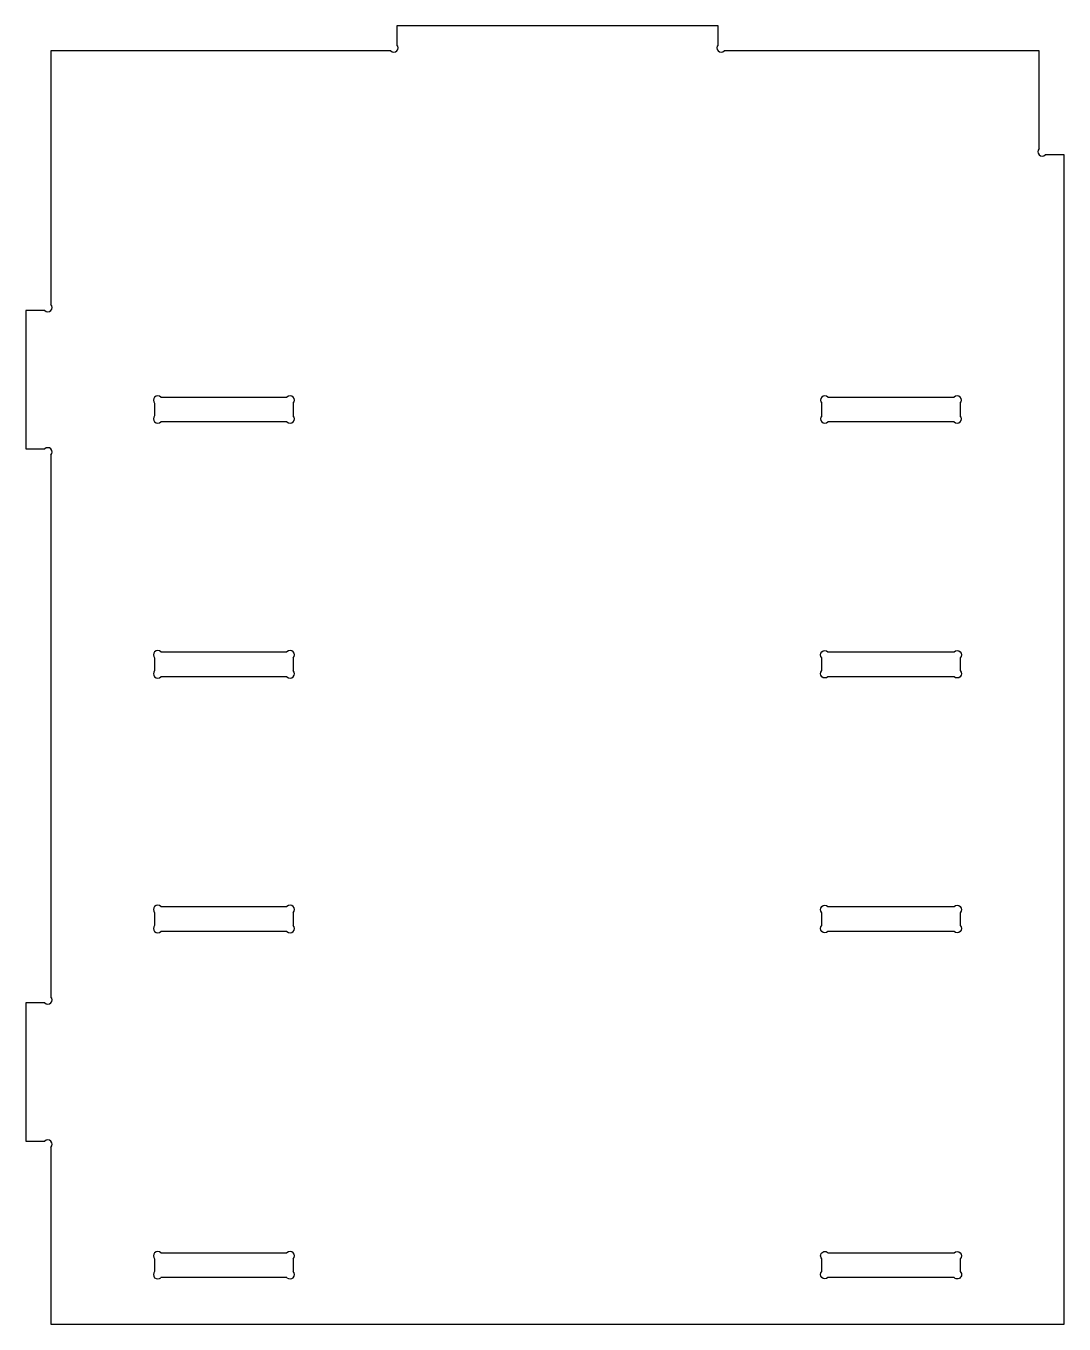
# Model space of a CAD drawing. Header units: inches. Extents: x 0 to 30, y -36.8 to 0.7.
import ezdxf

# ---------------------------------------------------------------- set-up
doc = ezdxf.new("R2010")
doc.units = ezdxf.units.IN
doc.layers.get('0').update_dxf_attribs({"linetype": 'CONTINUOUS'})

msp = doc.modelspace()

# ---------------------------------------------------------------- linework, layer by layer
for p, q in [((20, 0.72), (10.72, 0.72)), ((10.72, 0.72), (10.72, 0.177)), ((20, 0.177), (20, 0.72)), ((10.543, 0), (0.72, 0)), ((0.72, 0), (0.72, -7.323)), ((29.28, 0), (20.177, 0)), ((29.28, -2.823), (29.28, 0)), ((30, -3), (29.457, -3)), ((30, -36.78), (30, -3)), ((0.543, -7.5), (0, -7.5)), ((0, -7.5), (0, -11.5)), ((3.897, -10), (7.543, -10)), ((23.177, -10), (26.823, -10)), ((3.72, -10.543), (3.72, -10.177)), ((7.72, -10.177), (7.72, -10.543)), ((23, -10.543), (23, -10.177)), ((27, -10.177), (27, -10.543)), ((7.543, -10.72), (3.897, -10.72)), ((26.823, -10.72), (23.177, -10.72)), ((0, -11.5), (0.543, -11.5)), ((0.72, -11.677), (0.72, -27.323)), ((3.72, -17.903), (3.72, -17.537)), ((3.897, -17.36), (7.543, -17.36)), ((7.72, -17.537), (7.72, -17.903)), ((7.543, -18.08), (3.897, -18.08)), ((3.897, -24.72), (7.543, -24.72)), ((3.72, -25.263), (3.72, -24.897)), ((7.72, -24.897), (7.72, -25.263)), ((7.543, -25.44), (3.897, -25.44)), ((0.543, -27.5), (0, -27.5)), ((0, -27.5), (0, -31.5)), ((0, -31.5), (0.543, -31.5)), ((0.72, -31.677), (0.72, -36.78)), ((3.897, -34.72), (7.543, -34.72)), ((3.72, -35.263), (3.72, -34.897)), ((7.72, -34.897), (7.72, -35.263)), ((7.543, -35.44), (3.897, -35.44)), ((0.72, -36.78), (30, -36.78))]:
    msp.add_line(p, q)
for points in [[(23, -17.537, -1), (23.177, -17.36), (26.823, -17.36, -1), (27, -17.537), (27, -17.903, -1), (26.823, -18.08), (23.177, -18.08, -1), (23, -17.903)], [(23, -24.897, -1), (23.177, -24.72), (26.823, -24.72, -1), (27, -24.897), (27, -25.263, -1), (26.823, -25.44), (23.177, -25.44, -1), (23, -25.263)], [(26.823, -34.72, -1), (27, -34.897), (27, -35.263, -1), (26.823, -35.44), (23.177, -35.44, -1), (23, -35.263), (23, -34.897, -1), (23.177, -34.72)]]:
    msp.add_lwpolyline(points, format="xyb", close=True)
for centre, start, end in [((10.632, 0.088), -135, 45), ((20.088, 0.088), 135, 315), ((29.368, -2.912), 135, 315), ((0.632, -7.412), -135, 45), ((3.808, -10.088), 45, 225), ((7.632, -10.088), -45, 135), ((23.088, -10.088), 45, 225), ((26.912, -10.088), -45, 135), ((3.808, -10.632), 135, 315), ((7.632, -10.632), -135, 45), ((23.088, -10.632), 135, 315), ((26.912, -10.632), -135, 45), ((0.632, -11.588), -45, 135), ((3.808, -17.448), 45, 225), ((7.632, -17.448), -45, 135), ((3.808, -17.992), 135, 315), ((7.632, -17.992), -135, 45), ((3.808, -24.808), 45, 225), ((7.632, -24.808), -45, 135), ((3.808, -25.352), 135, 315), ((7.632, -25.352), -135, 45), ((0.632, -27.412), -135, 45), ((0.632, -31.588), -45, 135), ((3.808, -34.808), 45, 225), ((7.632, -34.808), -45, 135), ((3.808, -35.352), 135, 315), ((7.632, -35.352), -135, 45)]:
    msp.add_arc(centre, 0.125, start, end)

doc.saveas('drawing.dxf')
